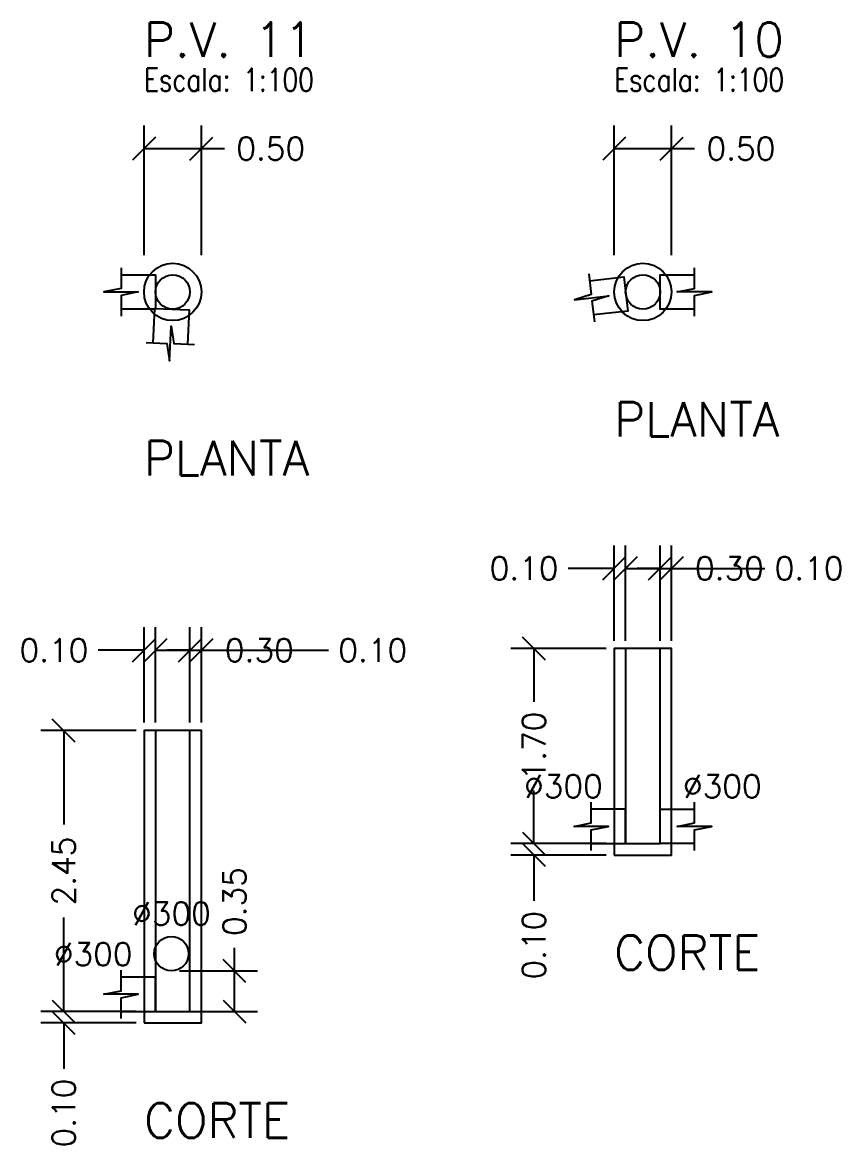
# Model space of a CAD drawing. Extents: x -6997814 to 14282083, y -16 to 289481930.
# Drawn here: x 363521.81 to 363528.94, y 7352386.36 to 7352396.14 of the extents above; entities that cross this region are included whole.
import ezdxf
from ezdxf.enums import TextEntityAlignment as Align

# ---------------------------------------------------------------- set-up
doc = ezdxf.new("R2010")
doc.units = 0
doc.header["$LTSCALE"] = 6.5
doc.header["$PDMODE"] = 3
doc.header["$PDSIZE"] = -0.3
doc.layers.get('0').update_dxf_attribs({"linetype": 'CONTINUOUS'})
doc.layers.get('Defpoints').update_dxf_attribs({"linetype": 'CONTINUOUS'})
for name, color, linetype in [('DETALHE_POCO_COT', 8, 'CONTINUOUS'), ('DETALHE_POCO_FOR', 7, 'CONTINUOUS'), ('DETALHE_POCO_TIT', 5, 'CONTINUOUS'), ('DETALHE_POCO_TUB', 4, 'CONTINUOUS'), ('DETALHE_POCO_TXT', 7, 'CONTINUOUS')]:
    doc.layers.add(name, color=color, linetype=linetype)
doc.styles.add('ROMANS', font='romans.shx')
doc.styles.get("Standard").update_dxf_attribs({"font": 'simplex.shx'})
doc.dimstyles.get("Standard").update_dxf_attribs({"dimtxt": 0.18, "dimasz": 0.18, "dimexe": 0.18, "dimexo": 0.0625, "dimgap": 0.09, "dimtad": 0, "dimtih": 1, "dimtoh": 1, "dimdec": 4, "dimzin": 0, "dimdsep": 46, "dimtxsty": 'Standard', "dimcen": 0.09, "dimadec": 0, "dimazin": 0, "dimtfac": 1, "dimtdec": 4, "dimtofl": 0, "dimtmove": 0, "dimatfit": 3, "dimfxl": 1, "dimtolj": 1, "dimtzin": 0, "dimarcsym": 0})

# ---------------------------------------------------------------- blocks, each defined once
blk = doc.blocks.new('_OBLIQUE')
at = {"color": 0, "linetype": 'ByBlock'}
blk.add_line((-0.5, -0.5), (0.5, 0.5), dxfattribs=at)
blk = doc.blocks.new('*D400')
at = {"layer": 'Defpoints', "color": 0, "lineweight": -2, "transparency": 16777216}
for p in [(363523.367, 7352395.045), (363522.867, 7352394.045), (363523.367, 7352394.045)]:
    blk.add_point(p, dxfattribs=at)
at = {"layer": 'DETALHE_POCO_COT', "color": 0, "lineweight": -2, "transparency": 16777216}
for p, q in [((363522.867, 7352394.1144), (363522.867, 7352395.245)), ((363523.367, 7352394.1144), (363523.367, 7352395.245)), ((363522.867, 7352395.045), (363523.367, 7352395.045)), ((363523.367, 7352395.045), (363523.567, 7352395.045))]:
    blk.add_line(p, q, dxfattribs=at)
at = {"layer": 'DETALHE_POCO_COT', "color": 0, "lineweight": -2, "transparency": 16777216, "xscale": 0.2, "yscale": 0.2, "zscale": 0.2, "rotation": 180}
blk.add_blockref('_OBLIQUE', (363522.867, 7352395.045), dxfattribs=at)
at = {"layer": 'DETALHE_POCO_COT', "color": 0, "lineweight": -2, "transparency": 16777216, "xscale": 0.2, "yscale": 0.2, "zscale": 0.2}
blk.add_blockref('_OBLIQUE', (363523.367, 7352395.045), dxfattribs=at)
at = {"layer": 'DETALHE_POCO_COT', "color": 0, "lineweight": -2, "transparency": 16777216, "insert": (363523.9718, 7352395.045), "char_height": 0.2, "attachment_point": 5}
blk.add_mtext('\\A1;0.50', dxfattribs=at)
blk = doc.blocks.new('*D401')
at = {"layer": 'Defpoints', "color": 0, "lineweight": -2, "transparency": 16777216}
for p in [(363522.167, 7352389.9706), (363522.867, 7352389.9706), (363522.867, 7352387.5206)]:
    blk.add_point(p, dxfattribs=at)
at = {"layer": 'DETALHE_POCO_COT', "color": 0, "lineweight": -2, "transparency": 16777216}
for p, q in [((363522.7976, 7352389.9706), (363521.967, 7352389.9706)), ((363522.167, 7352389.9706), (363522.167, 7352389.1504)), ((363522.167, 7352387.5206), (363522.167, 7352388.3408)), ((363522.7976, 7352387.5206), (363521.967, 7352387.5206))]:
    blk.add_line(p, q, dxfattribs=at)
at = {"layer": 'DETALHE_POCO_COT', "color": 0, "lineweight": -2, "transparency": 16777216, "xscale": 0.2, "yscale": 0.2, "zscale": 0.2}
for p, rotation in [((363522.167, 7352389.9706), 90), ((363522.167, 7352387.5206), 270)]:
    blk.add_blockref('_OBLIQUE', p, dxfattribs=dict(at, rotation=rotation))
at = {"layer": 'DETALHE_POCO_COT', "color": 0, "lineweight": -2, "transparency": 16777216, "insert": (363522.167, 7352388.7456), "char_height": 0.2, "attachment_point": 5, "rotation": 90}
blk.add_mtext('\\A1;2.45', dxfattribs=at)
blk = doc.blocks.new('*D402')
at = {"layer": 'Defpoints', "color": 0, "lineweight": -2, "transparency": 16777216}
for p in [(363522.967, 7352390.6706), (363522.867, 7352389.9706), (363522.967, 7352389.9706)]:
    blk.add_point(p, dxfattribs=at)
at = {"layer": 'DETALHE_POCO_COT', "color": 0, "lineweight": -2, "transparency": 16777216}
for p, q in [((363522.867, 7352390.04), (363522.867, 7352390.8706)), ((363522.967, 7352390.04), (363522.967, 7352390.8706)), ((363522.867, 7352390.6706), (363522.467, 7352390.6706)), ((363522.967, 7352390.6706), (363523.167, 7352390.6706))]:
    blk.add_line(p, q, dxfattribs=at)
at = {"layer": 'DETALHE_POCO_COT', "color": 0, "lineweight": -2, "transparency": 16777216, "xscale": 0.2, "yscale": 0.2, "zscale": 0.2}
blk.add_blockref('_OBLIQUE', (363522.867, 7352390.6706), dxfattribs=at)
at = {"layer": 'DETALHE_POCO_COT', "color": 0, "lineweight": -2, "transparency": 16777216, "xscale": 0.2, "yscale": 0.2, "zscale": 0.2, "rotation": 180}
blk.add_blockref('_OBLIQUE', (363522.967, 7352390.6706), dxfattribs=at)
at = {"layer": 'DETALHE_POCO_COT', "color": 0, "lineweight": -2, "transparency": 16777216, "insert": (363522.0813, 7352390.6706), "char_height": 0.2, "attachment_point": 5}
blk.add_mtext('\\A1;0.10', dxfattribs=at)
blk = doc.blocks.new('*D403')
at = {"layer": 'Defpoints', "color": 0, "lineweight": -2, "transparency": 16777216}
for p in [(363523.267, 7352390.6706), (363522.967, 7352389.9706), (363523.267, 7352389.9706)]:
    blk.add_point(p, dxfattribs=at)
at = {"layer": 'DETALHE_POCO_COT', "color": 0, "lineweight": -2, "transparency": 16777216}
for p, q in [((363522.967, 7352390.04), (363522.967, 7352390.8706)), ((363523.267, 7352390.04), (363523.267, 7352390.8706)), ((363522.967, 7352390.6706), (363523.267, 7352390.6706)), ((363523.267, 7352390.6706), (363523.467, 7352390.6706))]:
    blk.add_line(p, q, dxfattribs=at)
at = {"layer": 'DETALHE_POCO_COT', "color": 0, "lineweight": -2, "transparency": 16777216, "xscale": 0.2, "yscale": 0.2, "zscale": 0.2, "rotation": 180}
blk.add_blockref('_OBLIQUE', (363522.967, 7352390.6706), dxfattribs=at)
at = {"layer": 'DETALHE_POCO_COT', "color": 0, "lineweight": -2, "transparency": 16777216, "xscale": 0.2, "yscale": 0.2, "zscale": 0.2}
blk.add_blockref('_OBLIQUE', (363523.267, 7352390.6706), dxfattribs=at)
at = {"layer": 'DETALHE_POCO_COT', "color": 0, "lineweight": -2, "transparency": 16777216, "insert": (363523.8718, 7352390.6706), "char_height": 0.2, "attachment_point": 5}
blk.add_mtext('\\A1;0.30', dxfattribs=at)
blk = doc.blocks.new('*D404')
at = {"layer": 'Defpoints', "color": 0, "lineweight": -2, "transparency": 16777216}
for p in [(363523.367, 7352390.6706), (363523.267, 7352389.9706), (363523.367, 7352389.9706)]:
    blk.add_point(p, dxfattribs=at)
at = {"layer": 'DETALHE_POCO_COT', "color": 0, "lineweight": -2, "transparency": 16777216}
for p, q in [((363523.267, 7352390.04), (363523.267, 7352390.8706)), ((363523.367, 7352390.04), (363523.367, 7352390.8706)), ((363523.267, 7352390.6706), (363523.067, 7352390.6706)), ((363523.367, 7352390.6706), (363524.4752, 7352390.6706))]:
    blk.add_line(p, q, dxfattribs=at)
at = {"layer": 'DETALHE_POCO_COT', "color": 0, "lineweight": -2, "transparency": 16777216, "xscale": 0.2, "yscale": 0.2, "zscale": 0.2}
blk.add_blockref('_OBLIQUE', (363523.267, 7352390.6706), dxfattribs=at)
at = {"layer": 'DETALHE_POCO_COT', "color": 0, "lineweight": -2, "transparency": 16777216, "xscale": 0.2, "yscale": 0.2, "zscale": 0.2, "rotation": 180}
blk.add_blockref('_OBLIQUE', (363523.367, 7352390.6706), dxfattribs=at)
at = {"layer": 'DETALHE_POCO_COT', "color": 0, "lineweight": -2, "transparency": 16777216, "insert": (363524.8609, 7352390.6706), "char_height": 0.2, "attachment_point": 5}
blk.add_mtext('\\A1;0.10', dxfattribs=at)
blk = doc.blocks.new('*D405')
at = {"layer": 'Defpoints', "color": 0, "lineweight": -2, "transparency": 16777216}
for p in [(363522.167, 7352387.5206), (363522.867, 7352387.5206), (363522.867, 7352387.4206)]:
    blk.add_point(p, dxfattribs=at)
at = {"layer": 'DETALHE_POCO_COT', "color": 0, "lineweight": -2, "transparency": 16777216}
for p, q in [((363522.167, 7352387.5206), (363522.167, 7352387.7206)), ((363522.7976, 7352387.5206), (363521.967, 7352387.5206)), ((363522.7976, 7352387.4206), (363521.967, 7352387.4206)), ((363522.167, 7352387.4206), (363522.167, 7352387.0206))]:
    blk.add_line(p, q, dxfattribs=at)
at = {"layer": 'DETALHE_POCO_COT', "color": 0, "lineweight": -2, "transparency": 16777216, "xscale": 0.2, "yscale": 0.2, "zscale": 0.2}
for p, rotation in [((363522.167, 7352387.5206), 270), ((363522.167, 7352387.4206), 90)]:
    blk.add_blockref('_OBLIQUE', p, dxfattribs=dict(at, rotation=rotation))
at = {"layer": 'DETALHE_POCO_COT', "color": 0, "lineweight": -2, "transparency": 16777216, "insert": (363522.167, 7352386.6349), "char_height": 0.2, "attachment_point": 5, "rotation": 90}
blk.add_mtext('\\A1;0.10', dxfattribs=at)
blk = doc.blocks.new('*D406')
at = {"layer": 'Defpoints', "color": 0, "lineweight": -2, "transparency": 16777216}
for p in [(363523.1055, 7352387.8746), (363523.6555, 7352387.8746), (363523.1055, 7352387.5206)]:
    blk.add_point(p, dxfattribs=at)
at = {"layer": 'DETALHE_POCO_COT', "color": 0, "lineweight": -2, "transparency": 16777216}
for p, q in [((363523.6555, 7352387.8746), (363523.6555, 7352388.0746)), ((363523.175, 7352387.8746), (363523.8555, 7352387.8746)), ((363523.6555, 7352387.5206), (363523.6555, 7352387.8746)), ((363523.175, 7352387.5206), (363523.8555, 7352387.5206))]:
    blk.add_line(p, q, dxfattribs=at)
at = {"layer": 'DETALHE_POCO_COT', "color": 0, "lineweight": -2, "transparency": 16777216, "xscale": 0.2, "yscale": 0.2, "zscale": 0.2}
for p, rotation in [((363523.6555, 7352387.8746), 90), ((363523.6555, 7352387.5206), 270)]:
    blk.add_blockref('_OBLIQUE', p, dxfattribs=dict(at, rotation=rotation))
at = {"layer": 'DETALHE_POCO_COT', "color": 0, "lineweight": -2, "transparency": 16777216, "insert": (363523.6555, 7352388.4794), "char_height": 0.2, "attachment_point": 5, "rotation": 90}
blk.add_mtext('\\A1;0.35', dxfattribs=at)
blk = doc.blocks.new('*D407')
at = {"layer": 'Defpoints', "color": 0, "lineweight": -2, "transparency": 16777216}
for p in [(363527.4656, 7352395.045), (363526.9656, 7352394.045), (363527.4656, 7352394.045)]:
    blk.add_point(p, dxfattribs=at)
at = {"layer": 'DETALHE_POCO_COT', "color": 0, "lineweight": -2, "transparency": 16777216}
for p, q in [((363526.9656, 7352394.1144), (363526.9656, 7352395.245)), ((363527.4656, 7352394.1144), (363527.4656, 7352395.245)), ((363526.9656, 7352395.045), (363527.4656, 7352395.045)), ((363527.4656, 7352395.045), (363527.6656, 7352395.045))]:
    blk.add_line(p, q, dxfattribs=at)
at = {"layer": 'DETALHE_POCO_COT', "color": 0, "lineweight": -2, "transparency": 16777216, "xscale": 0.2, "yscale": 0.2, "zscale": 0.2, "rotation": 180}
blk.add_blockref('_OBLIQUE', (363526.9656, 7352395.045), dxfattribs=at)
at = {"layer": 'DETALHE_POCO_COT', "color": 0, "lineweight": -2, "transparency": 16777216, "xscale": 0.2, "yscale": 0.2, "zscale": 0.2}
blk.add_blockref('_OBLIQUE', (363527.4656, 7352395.045), dxfattribs=at)
at = {"layer": 'DETALHE_POCO_COT', "color": 0, "lineweight": -2, "transparency": 16777216, "insert": (363528.0703, 7352395.045), "char_height": 0.2, "attachment_point": 5}
blk.add_mtext('\\A1;0.50', dxfattribs=at)
blk = doc.blocks.new('*D408')
at = {"layer": 'Defpoints', "color": 0, "lineweight": -2, "transparency": 16777216}
for p in [(363526.2656, 7352390.6849), (363526.9656, 7352390.6849), (363526.9656, 7352388.9849)]:
    blk.add_point(p, dxfattribs=at)
at = {"layer": 'DETALHE_POCO_COT', "color": 0, "lineweight": -2, "transparency": 16777216}
for p, q in [((363526.8961, 7352390.6849), (363526.0656, 7352390.6849)), ((363526.2656, 7352390.6849), (363526.2656, 7352390.2206)), ((363526.2656, 7352388.9849), (363526.2656, 7352389.4491)), ((363526.8961, 7352388.9849), (363526.0656, 7352388.9849))]:
    blk.add_line(p, q, dxfattribs=at)
at = {"layer": 'DETALHE_POCO_COT', "color": 0, "lineweight": -2, "transparency": 16777216, "xscale": 0.2, "yscale": 0.2, "zscale": 0.2}
for p, rotation in [((363526.2656, 7352390.6849), 90), ((363526.2656, 7352388.9849), 270)]:
    blk.add_blockref('_OBLIQUE', p, dxfattribs=dict(at, rotation=rotation))
at = {"layer": 'DETALHE_POCO_COT', "color": 0, "lineweight": -2, "transparency": 16777216, "insert": (363526.2656, 7352389.8349), "char_height": 0.2, "attachment_point": 5, "rotation": 90}
blk.add_mtext('\\A1;1.70', dxfattribs=at)
blk = doc.blocks.new('*D409')
at = {"layer": 'Defpoints', "color": 0, "lineweight": -2, "transparency": 16777216}
for p in [(363527.0656, 7352391.3849), (363526.9656, 7352390.6849), (363527.0656, 7352390.6849)]:
    blk.add_point(p, dxfattribs=at)
at = {"layer": 'DETALHE_POCO_COT', "color": 0, "lineweight": -2, "transparency": 16777216}
for p, q in [((363526.9656, 7352390.7543), (363526.9656, 7352391.5849)), ((363527.0656, 7352390.7543), (363527.0656, 7352391.5849)), ((363526.9656, 7352391.3849), (363526.5656, 7352391.3849)), ((363527.0656, 7352391.3849), (363527.2656, 7352391.3849))]:
    blk.add_line(p, q, dxfattribs=at)
at = {"layer": 'DETALHE_POCO_COT', "color": 0, "lineweight": -2, "transparency": 16777216, "xscale": 0.2, "yscale": 0.2, "zscale": 0.2}
blk.add_blockref('_OBLIQUE', (363526.9656, 7352391.3849), dxfattribs=at)
at = {"layer": 'DETALHE_POCO_COT', "color": 0, "lineweight": -2, "transparency": 16777216, "xscale": 0.2, "yscale": 0.2, "zscale": 0.2, "rotation": 180}
blk.add_blockref('_OBLIQUE', (363527.0656, 7352391.3849), dxfattribs=at)
at = {"layer": 'DETALHE_POCO_COT', "color": 0, "lineweight": -2, "transparency": 16777216, "insert": (363526.1799, 7352391.3849), "char_height": 0.2, "attachment_point": 5}
blk.add_mtext('\\A1;0.10', dxfattribs=at)
blk = doc.blocks.new('*D410')
at = {"layer": 'Defpoints', "color": 0, "lineweight": -2, "transparency": 16777216}
for p in [(363527.3656, 7352391.3849), (363527.0656, 7352390.6849), (363527.3656, 7352390.6849)]:
    blk.add_point(p, dxfattribs=at)
at = {"layer": 'DETALHE_POCO_COT', "color": 0, "lineweight": -2, "transparency": 16777216}
for p, q in [((363527.0656, 7352390.7543), (363527.0656, 7352391.5849)), ((363527.3656, 7352390.7543), (363527.3656, 7352391.5849)), ((363527.0656, 7352391.3849), (363527.3656, 7352391.3849)), ((363527.3656, 7352391.3849), (363527.5656, 7352391.3849))]:
    blk.add_line(p, q, dxfattribs=at)
at = {"layer": 'DETALHE_POCO_COT', "color": 0, "lineweight": -2, "transparency": 16777216, "xscale": 0.2, "yscale": 0.2, "zscale": 0.2, "rotation": 180}
blk.add_blockref('_OBLIQUE', (363527.0656, 7352391.3849), dxfattribs=at)
at = {"layer": 'DETALHE_POCO_COT', "color": 0, "lineweight": -2, "transparency": 16777216, "xscale": 0.2, "yscale": 0.2, "zscale": 0.2}
blk.add_blockref('_OBLIQUE', (363527.3656, 7352391.3849), dxfattribs=at)
at = {"layer": 'DETALHE_POCO_COT', "color": 0, "lineweight": -2, "transparency": 16777216, "insert": (363527.9703, 7352391.3849), "char_height": 0.2, "attachment_point": 5}
blk.add_mtext('\\A1;0.30', dxfattribs=at)
blk = doc.blocks.new('*D411')
at = {"layer": 'Defpoints', "color": 0, "lineweight": -2, "transparency": 16777216}
for p in [(363527.4656, 7352391.3849), (363527.3656, 7352390.6849), (363527.4656, 7352390.6849)]:
    blk.add_point(p, dxfattribs=at)
at = {"layer": 'DETALHE_POCO_COT', "color": 0, "lineweight": -2, "transparency": 16777216}
for p, q in [((363527.3656, 7352390.7543), (363527.3656, 7352391.5849)), ((363527.4656, 7352390.7543), (363527.4656, 7352391.5849)), ((363527.3656, 7352391.3849), (363527.1656, 7352391.3849)), ((363527.4656, 7352391.3849), (363528.2789, 7352391.3849))]:
    blk.add_line(p, q, dxfattribs=at)
at = {"layer": 'DETALHE_POCO_COT', "color": 0, "lineweight": -2, "transparency": 16777216, "xscale": 0.2, "yscale": 0.2, "zscale": 0.2}
blk.add_blockref('_OBLIQUE', (363527.3656, 7352391.3849), dxfattribs=at)
at = {"layer": 'DETALHE_POCO_COT', "color": 0, "lineweight": -2, "transparency": 16777216, "xscale": 0.2, "yscale": 0.2, "zscale": 0.2, "rotation": 180}
blk.add_blockref('_OBLIQUE', (363527.4656, 7352391.3849), dxfattribs=at)
at = {"layer": 'DETALHE_POCO_COT', "color": 0, "lineweight": -2, "transparency": 16777216, "insert": (363528.6646, 7352391.3849), "char_height": 0.2, "attachment_point": 5}
blk.add_mtext('\\A1;0.10', dxfattribs=at)
blk = doc.blocks.new('*D412')
at = {"layer": 'Defpoints', "color": 0, "lineweight": -2, "transparency": 16777216}
for p in [(363526.2656, 7352388.9849), (363526.9656, 7352388.9849), (363526.9656, 7352388.8849)]:
    blk.add_point(p, dxfattribs=at)
at = {"layer": 'DETALHE_POCO_COT', "color": 0, "lineweight": -2, "transparency": 16777216}
for p, q in [((363526.2656, 7352388.9849), (363526.2656, 7352389.1849)), ((363526.8961, 7352388.9849), (363526.0656, 7352388.9849)), ((363526.8961, 7352388.8849), (363526.0656, 7352388.8849)), ((363526.2656, 7352388.8849), (363526.2656, 7352388.4849))]:
    blk.add_line(p, q, dxfattribs=at)
at = {"layer": 'DETALHE_POCO_COT', "color": 0, "lineweight": -2, "transparency": 16777216, "xscale": 0.2, "yscale": 0.2, "zscale": 0.2}
for p, rotation in [((363526.2656, 7352388.9849), 270), ((363526.2656, 7352388.8849), 90)]:
    blk.add_blockref('_OBLIQUE', p, dxfattribs=dict(at, rotation=rotation))
at = {"layer": 'DETALHE_POCO_COT', "color": 0, "lineweight": -2, "transparency": 16777216, "insert": (363526.2656, 7352388.0991), "char_height": 0.2, "attachment_point": 5, "rotation": 90}
blk.add_mtext('\\A1;0.10', dxfattribs=at)

msp = doc.modelspace()

# ---------------------------------------------------------------- linework, layer by layer
at = {"layer": 'DETALHE_POCO_FOR', "linetype": 'Continuous', "lineweight": -2}
for points in [[(363526.96557, 7352388.88486), (363527.46557, 7352388.88486), (363527.46557, 7352390.68486), (363526.96557, 7352390.68486)], [(363527.06557, 7352388.98486), (363527.36557, 7352388.98486), (363527.36557, 7352390.68486), (363527.06557, 7352390.68486)], [(363522.867, 7352387.4206), (363523.367, 7352387.4206), (363523.367, 7352389.9706), (363522.867, 7352389.9706)], [(363522.967, 7352387.5206), (363523.267, 7352387.5206), (363523.267, 7352389.9706), (363522.967, 7352389.9706)]]:
    msp.add_lwpolyline(points, close=True, dxfattribs=at)
for centre, radius in [((363523.117, 7352393.79497), 0.25), ((363527.21557, 7352393.79497), 0.25), ((363523.117, 7352393.79497), 0.15), ((363527.21557, 7352393.79497), 0.15)]:
    msp.add_circle(centre, radius, dxfattribs=at)
at = {"layer": 'DETALHE_POCO_TUB', "linetype": 'Continuous', "lineweight": -2}
for points in [[(363522.667, 7352394.00497), (363522.667, 7352393.82497), (363522.517, 7352393.79497), (363522.817, 7352393.79497), (363522.667, 7352393.76497), (363522.667, 7352393.58497)], [(363527.66557, 7352393.58497), (363527.66557, 7352393.76497), (363527.81557, 7352393.79497), (363527.51557, 7352393.79497), (363527.66557, 7352393.82497), (363527.66557, 7352394.00497)], [(363522.667, 7352393.94497), (363522.967, 7352393.94497), (363522.967, 7352393.64497), (363522.667, 7352393.64497)], [(363526.74449, 7352393.9521), (363526.76509, 7352393.77328), (363526.61951, 7352393.72632), (363526.91754, 7352393.76065), (363526.77196, 7352393.71368), (363526.79255, 7352393.53486)], [(363526.75136, 7352393.8925), (363527.04939, 7352393.92682), (363527.08372, 7352393.6288), (363526.78569, 7352393.59447)], [(363527.66557, 7352393.64497), (363527.36557, 7352393.64497), (363527.36557, 7352393.94497), (363527.66557, 7352393.94497)], [(363522.94654, 7352393.35232), (363522.96028, 7352393.652), (363523.25997, 7352393.63826), (363523.24623, 7352393.33858)], [(363522.88661, 7352393.35507), (363523.06642, 7352393.34682), (363523.08951, 7352393.1956), (363523.10326, 7352393.49529), (363523.12635, 7352393.34407), (363523.30616, 7352393.33583)], [(363526.76557, 7352388.92486), (363526.76557, 7352389.10486), (363526.91557, 7352389.13486), (363526.61557, 7352389.13486), (363526.76557, 7352389.16486), (363526.76557, 7352389.34486)], [(363527.66557, 7352388.92486), (363527.66557, 7352389.10486), (363527.81557, 7352389.13486), (363527.51557, 7352389.13486), (363527.66557, 7352389.16486), (363527.66557, 7352389.34486)], [(363526.76557, 7352388.98486), (363527.06557, 7352388.98486), (363527.06557, 7352389.28486), (363526.76557, 7352389.28486)], [(363527.66557, 7352388.98486), (363527.36557, 7352388.98486), (363527.36557, 7352389.28486), (363527.66557, 7352389.28486)], [(363522.667, 7352387.4606), (363522.667, 7352387.6406), (363522.817, 7352387.6706), (363522.517, 7352387.6706), (363522.667, 7352387.7006), (363522.667, 7352387.8806)], [(363522.667, 7352387.5206), (363522.967, 7352387.5206), (363522.967, 7352387.8206), (363522.667, 7352387.8206)]]:
    msp.add_lwpolyline(points, dxfattribs=at)
msp.add_circle((363523.10553, 7352388.0246), 0.15, dxfattribs=at)

# ---------------------------------------------------------------- texts
at = {"layer": 'DETALHE_POCO_TIT', "linetype": 'Continuous', "lineweight": -2, "style": 'ROMANS'}
for s, p in [('P.V. 11', (363522.867, 7352395.84497)), ('P.V. 10', (363526.96557, 7352395.84497)), ('PLANTA', (363526.96557, 7352392.53486)), ('PLANTA', (363522.867, 7352392.1956)), ('CORTE', (363526.96557, 7352387.88486)), ('CORTE', (363522.867, 7352386.4206))]:
    msp.add_text(s, height=0.3, dxfattribs=at).set_placement(p)
at = {"layer": 'DETALHE_POCO_TXT', "linetype": 'Continuous', "lineweight": -2, "style": 'ROMANS', "width": 0.8}
for p in [(363522.867, 7352395.54497), (363526.96557, 7352395.54497)]:
    msp.add_text('Escala: 1:100', height=0.2, dxfattribs=at).set_placement(p)
at = {"layer": 'DETALHE_POCO_TXT', "linetype": 'Continuous', "lineweight": -2, "style": 'ROMANS'}
for p in [(363526.86557, 7352389.38486), (363522.767, 7352387.9206)]:
    msp.add_text('%%C300', height=0.2, dxfattribs=at).set_placement(p, align=Align.RIGHT)
msp.add_text('%%C300', height=0.2, dxfattribs=at).set_placement((363527.56557, 7352389.38486))
msp.add_text('%%C300', height=0.2, dxfattribs=at).set_placement((363523.10553, 7352388.2746), align=Align.CENTER)

# ---------------------------------------------------------------- dimensions: what is measured, and where the dimension line sits
at = {"layer": 'DETALHE_POCO_COT', "lineweight": -2}
for base, p1, p2, text, override, picture, middle in [((363523.367, 7352395.04497), (363522.867, 7352394.04497), (363523.367, 7352394.04497), '0.50', {"dimscale": 1.111111, "dimtih": 0, "dimtoh": 0, "dimblk1": 'OBLIQUE', "dimblk2": 'OBLIQUE', "dimsah": 1}, '*D400', (363523.97176, 7352395.04497)), ((363527.46557, 7352395.04497), (363526.96557, 7352394.04497), (363527.46557, 7352394.04497), '0.50', {"dimscale": 1.111111, "dimtih": 0, "dimtoh": 0, "dimblk1": 'OBLIQUE', "dimblk2": 'OBLIQUE', "dimsah": 1}, '*D407', (363528.07033, 7352395.04497)), ((363527.06557, 7352391.38486), (363526.96557, 7352390.68486), (363527.06557, 7352390.68486), '0.10', {"dimscale": 1.111111, "dimjust": 1, "dimtih": 0, "dimtoh": 0, "dimblk1": 'OBLIQUE', "dimblk2": 'OBLIQUE', "dimsah": 1}, '*D409', (363526.17985, 7352391.38486)), ((363527.36557, 7352391.38486), (363527.06557, 7352390.68486), (363527.36557, 7352390.68486), '0.30', {"dimscale": 1.111111, "dimtih": 0, "dimtoh": 0, "dimblk1": 'OBLIQUE', "dimblk2": 'OBLIQUE', "dimsah": 1}, '*D410', (363527.97033, 7352391.38486)), ((363522.967, 7352390.6706), (363522.867, 7352389.9706), (363522.967, 7352389.9706), '0.10', {"dimscale": 1.111111, "dimjust": 1, "dimtih": 0, "dimtoh": 0, "dimblk1": 'OBLIQUE', "dimblk2": 'OBLIQUE', "dimsah": 1}, '*D402', (363522.08128, 7352390.6706)), ((363523.267, 7352390.6706), (363522.967, 7352389.9706), (363523.267, 7352389.9706), '0.30', {"dimscale": 1.111111, "dimtih": 0, "dimtoh": 0, "dimblk1": 'OBLIQUE', "dimblk2": 'OBLIQUE', "dimsah": 1}, '*D403', (363523.87176, 7352390.6706))]:
    dim = msp.add_linear_dim(base=base, p1=p1, p2=p2, text=text, dimstyle='Standard', override=override, dxfattribs=at)
    dim.commit()
    dim.dimension.update_dxf_attribs({"geometry": picture, "text_midpoint": middle})
for base, p1, p2, picture, middle in [((363527.46557, 7352391.38486), (363527.36557, 7352390.68486), (363527.46557, 7352390.68486), '*D411', (363528.66461, 7352391.38486)), ((363523.367, 7352390.6706), (363523.267, 7352389.9706), (363523.367, 7352389.9706), '*D404', (363524.86088, 7352390.6706))]:
    dim = msp.add_linear_dim(base=base, p1=p1, p2=p2, text='0.10', dimstyle='Standard', override={"dimscale": 1.111111, "dimjust": 2, "dimtih": 0, "dimtoh": 0, "dimblk1": 'OBLIQUE', "dimblk2": 'OBLIQUE', "dimsah": 1}, dxfattribs=at)
    dim.commit()
    dim.dimension.update_dxf_attribs({"geometry": picture, "text_midpoint": middle, "dimtype": 160})
for base, p1, p2, text, override, picture, middle in [((363526.26557, 7352390.68486), (363526.96557, 7352388.98486), (363526.96557, 7352390.68486), '1.70', {"dimscale": 1.111111, "dimtih": 0, "dimtoh": 0, "dimblk1": 'OBLIQUE', "dimblk2": 'OBLIQUE', "dimsah": 1}, '*D408', (363526.26557, 7352389.83486)), ((363522.167, 7352389.9706), (363522.867, 7352387.5206), (363522.867, 7352389.9706), '2.45', {"dimscale": 1.111111, "dimtih": 0, "dimtoh": 0, "dimblk1": 'OBLIQUE', "dimblk2": 'OBLIQUE', "dimsah": 1}, '*D401', (363522.167, 7352388.7456)), ((363526.26557, 7352388.98486), (363526.96557, 7352388.88486), (363526.96557, 7352388.98486), '0.10', {"dimscale": 1.111111, "dimjust": 1, "dimtih": 0, "dimtoh": 0, "dimblk1": 'OBLIQUE', "dimblk2": 'OBLIQUE', "dimsah": 1}, '*D412', (363526.26557, 7352388.09915)), ((363523.65553, 7352387.8746), (363523.10553, 7352387.5206), (363523.10553, 7352387.8746), '0.35', {"dimscale": 1.111111, "dimtih": 0, "dimtoh": 0, "dimblk1": 'OBLIQUE', "dimblk2": 'OBLIQUE', "dimsah": 1}, '*D406', (363523.65553, 7352388.47937)), ((363522.167, 7352387.5206), (363522.867, 7352387.4206), (363522.867, 7352387.5206), '0.10', {"dimscale": 1.111111, "dimjust": 1, "dimtih": 0, "dimtoh": 0, "dimblk1": 'OBLIQUE', "dimblk2": 'OBLIQUE', "dimsah": 1}, '*D405', (363522.167, 7352386.63489))]:
    dim = msp.add_linear_dim(base=base, p1=p1, p2=p2, angle=90, text=text, dimstyle='Standard', override=override, dxfattribs=at)
    dim.commit()
    dim.dimension.update_dxf_attribs({"geometry": picture, "text_midpoint": middle})

doc.saveas('drawing.dxf')
